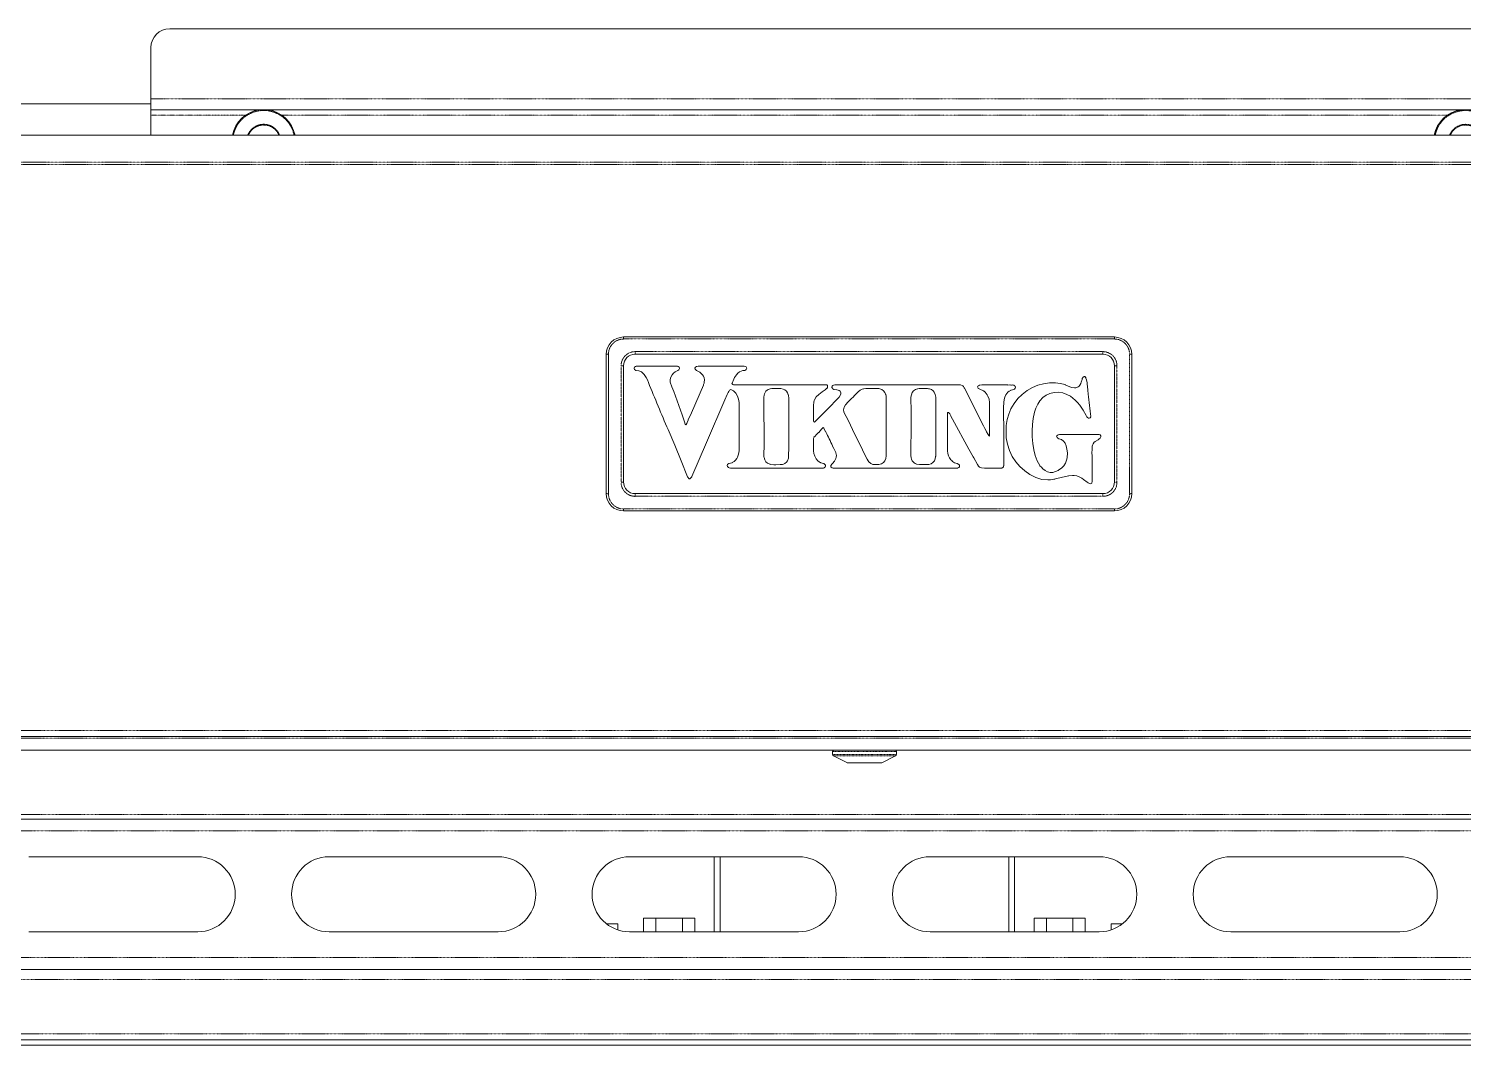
# Model space of a CAD drawing. Header units: millimetres. Extents: x 60499 to 556746, y 248297 to 497145.
# Drawn here: x 272003 to 282588, y 327552 to 335047 of the extents above; entities that cross this region are included whole.
import ezdxf

# ---------------------------------------------------------------- set-up
doc = ezdxf.new("R2010")
doc.units = ezdxf.units.MM
doc.linetypes.add('PHANTOM', pattern=[20, 10, -2, 2, -2, 2, -2])

msp = doc.modelspace()

# ---------------------------------------------------------------- linework, layer by layer
at = {"color": 7, "lineweight": 13, "ltscale": 0.03937}
for p, q in [((273044, 335047), (283298, 335047)), ((272905, 334493), (266148, 334493)), ((283437, 334449), (272905, 334449)), ((266230, 334262), (290177, 334262)), ((276393, 332775), (280014, 332775)), ((276263, 331620), (276263, 332645)), ((279929, 332647), (276478, 332647)), ((280143, 332645), (280143, 331620)), ((276478, 331619), (279929, 331619)), ((280014, 331491), (276393, 331491)), ((294604, 329828), (261802, 329828)), ((292374, 329728), (263967, 329728)), ((261992, 329219), (294347, 329219)), ((272003, 328942), (273250, 328942)), ((274220, 328942), (275467, 328942)), ((276437, 328942), (277684, 328942)), ((278654, 328942), (279902, 328942)), ((280872, 328942), (282119, 328942)), ((273250, 328388), (272003, 328388)), ((275467, 328388), (274220, 328388)), ((277684, 328388), (276437, 328388)), ((279902, 328388), (278654, 328388)), ((282119, 328388), (280872, 328388)), ((294586, 328111), (261753, 328111)), ((294347, 328111), (261992, 328111)), ((262026, 327591), (294313, 327591)), ((292515, 327552), (263824, 327552))]:
    msp.add_line(p, q, dxfattribs=at)
at = {"color": 7, "lineweight": 13, "ltscale": 0.0085}
msp.add_line((272905, 334908), (272905, 334531), dxfattribs=at)
at = {"color": 7, "linetype": 'PHANTOM', "lineweight": 13, "ltscale": 0.03937}
for p, q in [((283437, 334531), (272905, 334531)), ((273870, 334410), (282472, 334410)), ((265982, 334063), (290425, 334063)), ((265982, 334046), (290425, 334046)), ((276393, 332760), (280014, 332760)), ((276281, 331618), (276281, 332647)), ((279929, 332666), (276478, 332666)), ((280126, 332647), (280126, 331618)), ((276478, 331600), (279929, 331600)), ((280014, 331506), (276393, 331506)), ((294604, 329873), (261802, 329873)), ((292374, 329816), (263967, 329816)), ((293118, 329254), (263221, 329254)), ((261992, 329132), (294347, 329132)), ((294347, 328198), (261992, 328198)), ((294586, 328037), (261753, 328037)), ((262026, 327636), (294313, 327636))]:
    msp.add_line(p, q, dxfattribs=at)
at = {"color": 7, "lineweight": 13, "ltscale": 0.001865}
msp.add_line((272905, 334531), (272905, 334449), dxfattribs=at)
at = {"color": 7, "lineweight": 13, "ltscale": 0.000874992}
msp.add_line((272905, 334410), (272905, 334449), dxfattribs=at)
at = {"color": 7, "linetype": 'PHANTOM', "lineweight": 13, "ltscale": 0.015751}
msp.add_line((272905, 334410), (273604, 334410), dxfattribs=at)
at = {"color": 7, "lineweight": 13, "ltscale": 0.003325}
msp.add_line((272905, 334262), (272905, 334410), dxfattribs=at)
at = {"color": 7, "linetype": 'PHANTOM', "lineweight": 13, "ltscale": 0.000342024}
for p, q in [((276393, 332775), (276393, 332760)), ((280014, 332775), (280014, 332760))]:
    msp.add_line(p, q, dxfattribs=at)
at = {"color": 7, "linetype": 'PHANTOM', "lineweight": 13, "ltscale": 0.000428831}
for p, q in [((276478, 332647), (276478, 332666)), ((279929, 332647), (279929, 332666))]:
    msp.add_line(p, q, dxfattribs=at)
at = {"color": 7, "linetype": 'PHANTOM', "lineweight": 13, "ltscale": 0.019357}
for p, q in [((276374, 332562), (276374, 331704)), ((280033, 331704), (280033, 332562))]:
    msp.add_line(p, q, dxfattribs=at)
at = {"color": 7, "lineweight": 13, "ltscale": 0.019292}
for p, q in [((276391, 332561), (276391, 331705)), ((280015, 331705), (280015, 332561))]:
    msp.add_line(p, q, dxfattribs=at)
at = {"color": 7, "lineweight": 13, "ltscale": 0.005341}
msp.add_line((276756, 332560), (276520, 332560), dxfattribs=at)
at = {"color": 7, "lineweight": 13, "ltscale": 5.24012e-05}
msp.add_line((276945, 332560), (276943, 332559), dxfattribs=at)
at = {"color": 7, "lineweight": 13, "ltscale": 0.004971}
msp.add_line((277221, 332560), (277000, 332560), dxfattribs=at)
at = {"color": 7, "lineweight": 13, "ltscale": 3.68224e-05}
msp.add_line((277277, 332560), (277276, 332560), dxfattribs=at)
at = {"color": 7, "lineweight": 13, "ltscale": 1.65612e-05}
msp.add_line((277300, 332548), (277299, 332549), dxfattribs=at)
at = {"color": 7, "lineweight": 13, "ltscale": 4.6771e-05}
msp.add_line((277192, 332432), (277193, 332434), dxfattribs=at)
at = {"color": 7, "lineweight": 13, "ltscale": 0.01452}
msp.add_line((277881, 332420), (277238, 332420), dxfattribs=at)
at = {"color": 7, "lineweight": 13, "ltscale": 0.00151}
msp.add_line((277486, 332393), (277553, 332393), dxfattribs=at)
at = {"color": 7, "lineweight": 13, "ltscale": 1.36164e-05}
msp.add_line((277890, 332394), (277891, 332395), dxfattribs=at)
at = {"color": 7, "lineweight": 13, "ltscale": 0.018014}
msp.add_line((278785, 332420), (277986, 332420), dxfattribs=at)
at = {"color": 7, "lineweight": 13, "ltscale": 7.63262e-05}
msp.add_line((278253, 332393), (278257, 332393), dxfattribs=at)
at = {"color": 7, "lineweight": 13, "ltscale": 2.85727e-05}
msp.add_line((278297, 332387), (278298, 332386), dxfattribs=at)
at = {"color": 7, "lineweight": 13, "ltscale": 4.42555e-05}
msp.add_line((278562, 332392), (278564, 332392), dxfattribs=at)
at = {"color": 7, "lineweight": 13, "ltscale": 9.07187e-05}
msp.add_line((278875, 332420), (278871, 332420), dxfattribs=at)
at = {"color": 7, "lineweight": 13, "ltscale": 5.29142e-05}
msp.add_line((278907, 332396), (278906, 332398), dxfattribs=at)
at = {"color": 7, "lineweight": 13, "ltscale": 0.007044}
msp.add_line((279049, 332118), (278907, 332396), dxfattribs=at)
at = {"color": 7, "lineweight": 13, "ltscale": 0.00434}
msp.add_line((279227, 332420), (279035, 332420), dxfattribs=at)
at = {"color": 7, "lineweight": 13, "ltscale": 1.65249e-05}
msp.add_line((279651, 332422), (279650, 332423), dxfattribs=at)
at = {"color": 7, "lineweight": 13, "ltscale": 2.27325e-05}
msp.add_line((277157, 332349), (277157, 332350), dxfattribs=at)
at = {"color": 7, "lineweight": 13, "ltscale": 0.008055}
msp.add_line((277245, 332292), (277245, 331935), dxfattribs=at)
at = {"color": 7, "lineweight": 13, "ltscale": 0.000179631}
msp.add_line((277428, 332273), (277428, 332265), dxfattribs=at)
at = {"color": 7, "lineweight": 13, "ltscale": 1.31454e-05}
msp.add_line((277800, 332310), (277800, 332310), dxfattribs=at)
at = {"color": 7, "lineweight": 13, "ltscale": 0.000793104}
msp.add_line((278100, 332345), (278124, 332370), dxfattribs=at)
at = {"color": 7, "lineweight": 13, "ltscale": 2.91889e-05}
msp.add_line((278326, 332353), (278327, 332351), dxfattribs=at)
at = {"color": 7, "lineweight": 13, "ltscale": 1.97566e-05}
msp.add_line((279051, 332374), (279052, 332374), dxfattribs=at)
at = {"color": 7, "lineweight": 13, "ltscale": 0.005628}
msp.add_line((279093, 332292), (279092, 332043), dxfattribs=at)
at = {"color": 7, "lineweight": 13, "ltscale": 1.63254e-05}
msp.add_line((277794, 332226), (277794, 332227), dxfattribs=at)
at = {"color": 7, "lineweight": 13, "ltscale": 0.000926057}
msp.add_line((277794, 332185), (277794, 332226), dxfattribs=at)
at = {"color": 7, "lineweight": 13, "ltscale": 2.77879e-05}
msp.add_line((277794, 332184), (277794, 332185), dxfattribs=at)
at = {"color": 7, "lineweight": 13, "ltscale": 5.53518e-05}
msp.add_line((278514, 332245), (278514, 332248), dxfattribs=at)
at = {"color": 7, "lineweight": 13, "ltscale": 0.006367}
msp.add_line((278783, 331935), (278783, 332217), dxfattribs=at)
at = {"color": 7, "lineweight": 13, "ltscale": 0.000542319}
msp.add_line((278807, 332190), (278819, 332169), dxfattribs=at)
at = {"color": 7, "lineweight": 13, "ltscale": 9.138e-05}
msp.add_line((279196, 332250), (279196, 332254), dxfattribs=at)
at = {"color": 7, "lineweight": 13, "ltscale": 0.004285}
msp.add_line((279197, 332060), (279196, 332250), dxfattribs=at)
at = {"color": 7, "lineweight": 13, "ltscale": 3.1413e-05}
msp.add_line((276836, 332163), (276836, 332164), dxfattribs=at)
at = {"color": 7, "lineweight": 13, "ltscale": 4.55559e-05}
msp.add_line((276870, 332163), (276870, 332161), dxfattribs=at)
at = {"color": 7, "lineweight": 13, "ltscale": 0.000460249}
msp.add_line((279058, 332099), (279049, 332118), dxfattribs=at)
at = {"color": 7, "lineweight": 13, "ltscale": 0.000457829}
msp.add_line((279067, 332081), (279058, 332099), dxfattribs=at)
at = {"color": 7, "lineweight": 13, "ltscale": 1.71533e-05}
msp.add_line((279409, 332128), (279409, 332129), dxfattribs=at)
at = {"color": 7, "lineweight": 13, "ltscale": 0.00021137}
msp.add_line((277429, 331969), (277429, 331960), dxfattribs=at)
at = {"color": 7, "lineweight": 13, "ltscale": 0.000698755}
msp.add_line((277611, 331993), (277611, 332024), dxfattribs=at)
at = {"color": 7, "lineweight": 13, "ltscale": 0.001124}
msp.add_line((277794, 331935), (277794, 331985), dxfattribs=at)
at = {"color": 7, "lineweight": 13, "ltscale": 2.79545e-05}
msp.add_line((277935, 331971), (277935, 331970), dxfattribs=at)
at = {"color": 7, "lineweight": 13, "ltscale": 2.55025e-05}
msp.add_line((278696, 331982), (278696, 331980), dxfattribs=at)
at = {"color": 7, "lineweight": 13, "ltscale": 0.004378}
msp.add_line((279197, 331866), (279197, 332060), dxfattribs=at)
at = {"color": 7, "lineweight": 13, "ltscale": 0.006506}
msp.add_line((279898, 332055), (279609, 332055), dxfattribs=at)
at = {"color": 7, "lineweight": 13, "ltscale": 5.96041e-05}
msp.add_line((279862, 331994), (279863, 331996), dxfattribs=at)
at = {"color": 7, "lineweight": 13, "ltscale": 2.74412e-05}
msp.add_line((279900, 332021), (279901, 332022), dxfattribs=at)
at = {"color": 7, "lineweight": 13, "ltscale": 9.08119e-05}
msp.add_line((277605, 331868), (277607, 331872), dxfattribs=at)
at = {"color": 7, "lineweight": 13, "ltscale": 2.59731e-05}
msp.add_line((277963, 331902), (277963, 331901), dxfattribs=at)
at = {"color": 7, "lineweight": 13, "ltscale": 6.24235e-05}
msp.add_line((278696, 331895), (278695, 331893), dxfattribs=at)
at = {"color": 7, "lineweight": 13, "ltscale": 0.000198503}
msp.add_line((278972, 331890), (278976, 331883), dxfattribs=at)
at = {"color": 7, "lineweight": 13, "ltscale": 0.001235}
msp.add_line((278976, 331883), (279003, 331835), dxfattribs=at)
at = {"color": 7, "lineweight": 13, "ltscale": 0.000112454}
msp.add_line((279197, 331861), (279197, 331866), dxfattribs=at)
at = {"color": 7, "lineweight": 13, "ltscale": 1.01015e-05}
msp.add_line((276865, 331744), (276865, 331743), dxfattribs=at)
at = {"color": 7, "lineweight": 13, "ltscale": 3.29312e-05}
msp.add_line((276895, 331744), (276896, 331746), dxfattribs=at)
at = {"color": 7, "lineweight": 13, "ltscale": 1.43134e-05}
msp.add_line((277159, 331819), (277159, 331819), dxfattribs=at)
at = {"color": 7, "lineweight": 13, "ltscale": 1.38251e-05}
msp.add_line((277194, 331848), (277194, 331847), dxfattribs=at)
at = {"color": 7, "lineweight": 13, "ltscale": 0.00942}
msp.add_line((277208, 331806), (277626, 331806), dxfattribs=at)
at = {"color": 7, "lineweight": 13, "ltscale": 4.62414e-05}
msp.add_line((277547, 331834), (277549, 331834), dxfattribs=at)
at = {"color": 7, "lineweight": 13, "ltscale": 0.000251621}
msp.add_line((277956, 331806), (277968, 331806), dxfattribs=at)
at = {"color": 7, "lineweight": 13, "ltscale": 8.23947e-05}
msp.add_line((278557, 331836), (278553, 331837), dxfattribs=at)
at = {"color": 7, "lineweight": 13, "ltscale": 3.17398e-05}
msp.add_line((278645, 331835), (278644, 331835), dxfattribs=at)
at = {"color": 7, "lineweight": 13, "ltscale": 0.001209}
msp.add_line((278749, 331806), (278802, 331806), dxfattribs=at)
at = {"color": 7, "lineweight": 13, "ltscale": 2.28372e-05}
msp.add_line((278836, 331847), (278835, 331847), dxfattribs=at)
at = {"color": 7, "lineweight": 13, "ltscale": 0.002181}
msp.add_line((279055, 331806), (279151, 331806), dxfattribs=at)
at = {"color": 7, "lineweight": 13, "ltscale": 0.00029695}
msp.add_line((279151, 331806), (279165, 331806), dxfattribs=at)
at = {"color": 7, "lineweight": 13, "ltscale": 3.3195e-05}
msp.add_line((279465, 331825), (279464, 331827), dxfattribs=at)
at = {"color": 7, "lineweight": 13, "ltscale": 0.000144608}
msp.add_line((279605, 331794), (279600, 331790), dxfattribs=at)
at = {"color": 7, "lineweight": 13, "ltscale": 0.000190132}
msp.add_line((279813, 331704), (279820, 331699), dxfattribs=at)
at = {"color": 7, "linetype": 'PHANTOM', "lineweight": 13, "ltscale": 0.000428868}
for p, q in [((276478, 331619), (276478, 331600)), ((279929, 331619), (279929, 331600))]:
    msp.add_line(p, q, dxfattribs=at)
at = {"color": 7, "linetype": 'PHANTOM', "lineweight": 13, "ltscale": 0.000341956}
for p, q in [((276393, 331491), (276393, 331506)), ((280014, 331491), (280014, 331506))]:
    msp.add_line(p, q, dxfattribs=at)
at = {"color": 7, "linetype": 'PHANTOM', "lineweight": 13, "ltscale": 0.005312}
for p, q in [((277935, 329717), (278171, 329717)), ((278406, 329696), (278171, 329696))]:
    msp.add_line(p, q, dxfattribs=at)
at = {"color": 7, "lineweight": 13, "ltscale": 0.000470488}
for p, q in [((277935, 329696), (277935, 329717)), ((278406, 329696), (278406, 329717))]:
    msp.add_line(p, q, dxfattribs=at)
at = {"color": 7, "linetype": 'PHANTOM', "lineweight": 13, "ltscale": 0.005282}
msp.add_line((278169, 329696), (277935, 329696), dxfattribs=at)
at = {"color": 7, "linetype": 'PHANTOM', "lineweight": 13, "ltscale": 0.005145}
msp.add_line((278169, 329687), (277941, 329687), dxfattribs=at)
at = {"color": 7, "lineweight": 13, "ltscale": 0.002582}
for p, q in [((278044, 329635), (277941, 329687)), ((278298, 329635), (278400, 329687))]:
    msp.add_line(p, q, dxfattribs=at)
at = {"color": 7, "linetype": 'PHANTOM', "lineweight": 13, "ltscale": 0.002865}
msp.add_line((278044, 329635), (278171, 329635), dxfattribs=at)
at = {"color": 7, "lineweight": 13, "ltscale": 0.002753}
msp.add_line((278048, 329634), (278171, 329634), dxfattribs=at)
at = {"color": 7, "linetype": 'PHANTOM', "lineweight": 13, "ltscale": 3.05476e-05}
msp.add_line((278171, 329696), (278169, 329696), dxfattribs=at)
at = {"color": 7, "linetype": 'PHANTOM', "lineweight": 13, "ltscale": 2.97667e-05}
msp.add_line((278171, 329687), (278169, 329687), dxfattribs=at)
at = {"color": 7, "linetype": 'PHANTOM', "lineweight": 13, "ltscale": 2.80245e-05}
msp.add_line((278171, 329717), (278172, 329717), dxfattribs=at)
at = {"color": 7, "linetype": 'PHANTOM', "lineweight": 13, "ltscale": 0.005174}
msp.add_line((278400, 329687), (278171, 329687), dxfattribs=at)
at = {"color": 7, "linetype": 'PHANTOM', "lineweight": 13, "ltscale": 2.05453e-05}
msp.add_line((278171, 329635), (278171, 329635), dxfattribs=at)
at = {"color": 7, "linetype": 'PHANTOM', "lineweight": 13, "ltscale": 0.002845}
msp.add_line((278171, 329635), (278298, 329635), dxfattribs=at)
at = {"color": 7, "lineweight": 13, "ltscale": 1.97643e-05}
msp.add_line((278171, 329634), (278171, 329634), dxfattribs=at)
at = {"color": 7, "lineweight": 13, "ltscale": 0.002734}
msp.add_line((278171, 329634), (278293, 329634), dxfattribs=at)
at = {"color": 7, "linetype": 'PHANTOM', "lineweight": 13, "ltscale": 0.005284}
msp.add_line((278172, 329717), (278406, 329717), dxfattribs=at)
at = {"color": 7, "lineweight": 13, "ltscale": 0.0125}
for p, q in [((277061, 328942), (277061, 328388)), ((277105, 328942), (277105, 328388)), ((279234, 328388), (279234, 328942)), ((279278, 328388), (279278, 328942))]:
    msp.add_line(p, q, dxfattribs=at)
at = {"color": 7, "lineweight": 13, "ltscale": 0.002048}
for p, q in [((276540, 328490), (276631, 328490)), ((276826, 328490), (276917, 328490)), ((279422, 328490), (279513, 328490)), ((279708, 328490), (279799, 328490))]:
    msp.add_line(p, q, dxfattribs=at)
at = {"color": 7, "lineweight": 13, "ltscale": 0.00231}
for p, q in [((276540, 328388), (276540, 328490)), ((276631, 328388), (276631, 328490)), ((276826, 328388), (276826, 328490)), ((276917, 328388), (276917, 328490)), ((279422, 328388), (279422, 328490)), ((279513, 328388), (279513, 328490)), ((279708, 328388), (279708, 328490)), ((279799, 328388), (279799, 328490))]:
    msp.add_line(p, q, dxfattribs=at)
at = {"color": 7, "lineweight": 13, "ltscale": 0.004405}
for p, q in [((276631, 328490), (276826, 328490)), ((279513, 328490), (279708, 328490))]:
    msp.add_line(p, q, dxfattribs=at)
at = {"color": 7, "lineweight": 13, "ltscale": 0.001854}
for p, q in [((276267, 328446), (276349, 328446)), ((279990, 328446), (280072, 328446))]:
    msp.add_line(p, q, dxfattribs=at)
at = {"color": 7, "lineweight": 13, "ltscale": 0.000995643}
msp.add_line((276349, 328402), (276349, 328446), dxfattribs=at)
at = {"color": 7, "lineweight": 13, "ltscale": 0.000995606}
msp.add_line((279990, 328402), (279990, 328446), dxfattribs=at)
at = {"color": 7, "linetype": 'PHANTOM', "lineweight": 13, "ltscale": 0.03937}
for points in [[(276263, 332645), (276263, 332646), (276263, 332646), (276264, 332646), (276264, 332646), (276268, 332647), (276281, 332647)], [(280143, 332645), (280143, 332646), (280143, 332646), (280143, 332646), (280142, 332646), (280139, 332647), (280126, 332647)], [(276391, 332561), (276391, 332561), (276391, 332561), (276391, 332561), (276391, 332561), (276387, 332562), (276374, 332562)], [(280015, 331705), (280015, 331705), (280015, 331705), (280015, 331705), (280016, 331705), (280020, 331704), (280033, 331704)], [(276263, 331620), (276263, 331620), (276263, 331620), (276264, 331620), (276264, 331620), (276268, 331619), (276281, 331618)], [(280143, 331620), (280143, 331620), (280143, 331620), (280143, 331620), (280142, 331620), (280139, 331619), (280126, 331618)]]:
    msp.add_lwpolyline(points, dxfattribs=at)
at = {"color": 7, "lineweight": 13, "ltscale": 0.03937}
for points in [[(276481, 332556), (276474, 332551), (276470, 332544), (276470, 332539), (276473, 332534), (276480, 332530), (276484, 332528)], [(276484, 332528), (276505, 332525), (276524, 332516), (276534, 332508), (276544, 332498), (276560, 332475), (276569, 332457), (276577, 332438)], [(276520, 332560), (276505, 332560), (276490, 332559)], [(276737, 332441), (276736, 332460), (276741, 332478), (276750, 332494), (276761, 332506), (276774, 332517), (276793, 332527)], [(276786, 332559), (276776, 332560), (276756, 332560)], [(276793, 332527), (276799, 332532), (276803, 332537), (276806, 332542), (276805, 332547), (276802, 332552), (276795, 332556)], [(276943, 332559), (276931, 332557), (276922, 332551), (276919, 332544), (276920, 332537), (276925, 332532), (276931, 332527)], [(276931, 332527), (276954, 332514), (276965, 332505), (276974, 332495), (276981, 332485), (276986, 332474), (276989, 332457), (276988, 332440)], [(277000, 332560), (276963, 332560), (276945, 332560)], [(277193, 332434), (277205, 332462), (277212, 332476), (277226, 332496), (277236, 332507), (277247, 332516), (277259, 332522), (277273, 332527), (277287, 332528)], [(277276, 332560), (277257, 332560), (277221, 332560)], [(277299, 332549), (277296, 332554), (277292, 332557), (277283, 332559), (277277, 332560)], [(277287, 332528), (277292, 332530), (277297, 332534), (277299, 332538), (277301, 332543), (277300, 332548)], [(276982, 332418), (276893, 332214), (276870, 332163)], [(277157, 332350), (277164, 332365), (277168, 332372), (277175, 332382), (277183, 332387)], [(277183, 332387), (277194, 332382), (277204, 332376), (277221, 332359), (277233, 332338), (277241, 332315), (277245, 332292)], [(277223, 332420), (277209, 332421), (277203, 332422), (277198, 332424), (277196, 332426)], [(277486, 332393), (277473, 332391), (277460, 332387), (277451, 332381), (277443, 332374), (277437, 332365), (277432, 332354), (277430, 332345)], [(277608, 332348), (277603, 332363), (277594, 332375), (277582, 332384), (277569, 332390), (277553, 332393)], [(277857, 332370), (277880, 332385), (277890, 332394)], [(277898, 332412), (277896, 332417), (277892, 332420), (277888, 332420), (277881, 332420)], [(277891, 332395), (277896, 332401), (277898, 332404), (277898, 332412)], [(277930, 332402), (277933, 332396), (277937, 332391), (277943, 332388), (277945, 332388)], [(277964, 332420), (277952, 332420), (277942, 332418)], [(277945, 332388), (277967, 332385), (277977, 332382), (277984, 332379), (277990, 332375), (277994, 332369), (277996, 332363), (277995, 332355), (277992, 332347), (277984, 332330)], [(278124, 332370), (278138, 332381), (278154, 332389), (278163, 332392)], [(278164, 332392), (278181, 332393), (278217, 332394), (278253, 332393)], [(278257, 332393), (278275, 332393), (278284, 332391), (278297, 332387)], [(278298, 332386), (278311, 332377), (278321, 332365), (278326, 332353)], [(278513, 332331), (278516, 332348), (278522, 332364), (278532, 332377), (278546, 332387), (278562, 332392)], [(278650, 332391), (278664, 332386), (278676, 332378), (278685, 332368), (278692, 332350), (278696, 332331), (278696, 332326)], [(278871, 332420), (278828, 332421), (278785, 332420)], [(278896, 332413), (278891, 332417), (278879, 332420), (278875, 332420)], [(278906, 332398), (278900, 332409), (278896, 332413)], [(279035, 332420), (279018, 332418), (279011, 332415), (279006, 332411), (279005, 332406), (279006, 332401), (279009, 332396)], [(279009, 332396), (279010, 332395), (279012, 332394), (279020, 332389), (279047, 332376), (279051, 332374)], [(279579, 332435), (279535, 332435), (279492, 332429), (279450, 332418), (279410, 332401), (279371, 332379), (279334, 332351), (279302, 332320), (279274, 332284), (279251, 332245), (279234, 332206), (279222, 332165), (279216, 332122), (279215, 332079)], [(279252, 332382), (279261, 332384), (279270, 332386), (279277, 332389), (279283, 332396), (279285, 332405)], [(279285, 332405), (279283, 332411), (279278, 332415), (279273, 332418), (279259, 332420)], [(279650, 332423), (279615, 332432), (279579, 332435)], [(279719, 332399), (279699, 332402), (279684, 332407), (279667, 332415), (279651, 332422)], [(279775, 332461), (279770, 332441), (279767, 332432), (279759, 332418), (279754, 332412), (279747, 332406), (279738, 332402), (279729, 332400), (279719, 332399)], [(279802, 332476), (279798, 332481), (279795, 332483), (279791, 332483), (279788, 332481), (279784, 332477), (279777, 332467), (279775, 332461)], [(279812, 332435), (279808, 332459), (279804, 332471)], [(276896, 331746), (277004, 331997), (277139, 332310), (277157, 332349)], [(277430, 332345), (277428, 332331), (277428, 332302), (277428, 332273)], [(277611, 332024), (277611, 332168), (277611, 332310)], [(277794, 332227), (277794, 332268), (277796, 332294), (277798, 332305), (277800, 332310)], [(277800, 332310), (277813, 332332), (277832, 332351), (277857, 332370)], [(277984, 332330), (277891, 332238), (277800, 332145)], [(278029, 332273), (278049, 332295), (278070, 332316), (278091, 332336)], [(278327, 332351), (278329, 332337), (278330, 332304)], [(278330, 332304), (278331, 332237), (278330, 332171)], [(278514, 332248), (278513, 332303), (278513, 332331)], [(278696, 332326), (278696, 332270), (278696, 332158), (278696, 331982)], [(279052, 332374), (279061, 332367), (279069, 332358), (279076, 332348), (279081, 332338), (279089, 332315), (279093, 332292)], [(279196, 332254), (279198, 332292), (279200, 332312), (279205, 332331), (279213, 332348)], [(279409, 332129), (279414, 332174), (279424, 332219), (279434, 332249), (279448, 332278), (279464, 332304), (279485, 332327), (279510, 332345), (279538, 332358), (279570, 332365)], [(279570, 332365), (279602, 332366), (279633, 332362), (279662, 332351), (279690, 332337), (279708, 332324), (279724, 332309), (279742, 332292), (279758, 332272), (279784, 332234), (279805, 332194)], [(277428, 332265), (277429, 332030), (277429, 331969)], [(277800, 332145), (277797, 332148), (277794, 332156), (277793, 332168), (277794, 332184)], [(278034, 332188), (278023, 332210), (278018, 332221), (278015, 332238), (278019, 332256), (278029, 332273)], [(278155, 331943), (278082, 332093), (278051, 332156), (278034, 332188)], [(278513, 331900), (278514, 332141), (278514, 332245)], [(278783, 332217), (278790, 332216), (278795, 332213), (278799, 332208), (278804, 332197)], [(278819, 332169), (278941, 331947), (278972, 331890)], [(279805, 332194), (279810, 332186), (279815, 332180), (279822, 332176), (279828, 332175), (279834, 332178), (279841, 332186)], [(276721, 332091), (276770, 331976), (276818, 331860), (276865, 331744)], [(276852, 332126), (276850, 332128), (276848, 332132), (276841, 332148), (276836, 332163)], [(276870, 332161), (276862, 332143), (276858, 332136), (276854, 332129), (276852, 332126)], [(277832, 332070), (277842, 332083), (277853, 332095), (277866, 332106)], [(277866, 332106), (277868, 332105), (277870, 332101), (277876, 332090), (277884, 332073)], [(279092, 332043), (279091, 332044), (279087, 332047), (279082, 332054), (279070, 332075), (279067, 332081)], [(279215, 332079), (279216, 332031), (279225, 331983), (279239, 331937), (279260, 331894), (279286, 331854), (279316, 331818), (279352, 331786), (279391, 331759), (279434, 331737), (279479, 331722)], [(279464, 331827), (279453, 331844), (279444, 331862), (279429, 331901), (279419, 331942), (279412, 331989), (279408, 332037), (279408, 332083), (279409, 332128)], [(277429, 331960), (277428, 331922), (277428, 331896)], [(277610, 331899), (277611, 331956), (277611, 331993)], [(277794, 331985), (277794, 331999), (277794, 332014), (277795, 332025), (277796, 332030), (277797, 332033), (277797, 332034)], [(277935, 331970), (277945, 331951), (277958, 331923), (277962, 331908), (277963, 331902)], [(278330, 331989), (278331, 331943), (278330, 331897)], [(278696, 331980), (278696, 331924), (278696, 331895)], [(279588, 332042), (279589, 332037), (279591, 332034), (279597, 332029), (279605, 332024)], [(279609, 332055), (279598, 332052), (279591, 332047)], [(279605, 332024), (279624, 332017), (279639, 332005), (279650, 331990), (279658, 331972), (279664, 331946), (279667, 331921)], [(279849, 331900), (279848, 331918), (279849, 331948), (279851, 331968), (279853, 331977), (279857, 331986), (279862, 331994)], [(279863, 331996), (279872, 332004), (279893, 332016), (279900, 332021)], [(279901, 332022), (279908, 332029), (279913, 332038), (279913, 332046), (279909, 332052), (279901, 332054), (279898, 332055)], [(277245, 331935), (277241, 331911), (277233, 331888), (277227, 331877), (277219, 331867), (277208, 331856), (277194, 331848)], [(277549, 331834), (277565, 331835), (277573, 331837), (277583, 331841), (277594, 331850), (277602, 331861), (277605, 331868)], [(277607, 331872), (277609, 331881), (277610, 331899)], [(277844, 331848), (277835, 331853), (277826, 331860), (277813, 331876), (277804, 331895), (277797, 331915), (277794, 331935)], [(277963, 331901), (277962, 331889), (277959, 331878), (277949, 331859), (277934, 331842), (277928, 331837)], [(278196, 331862), (278189, 331873), (278177, 331896), (278155, 331943)], [(278277, 331835), (278256, 331833), (278246, 331833), (278232, 331835), (278216, 331842), (278202, 331854), (278196, 331862)], [(278330, 331897), (278328, 331879), (278321, 331862), (278310, 331849), (278295, 331839), (278277, 331835)], [(278553, 331837), (278544, 331841), (278536, 331846), (278528, 331853), (278523, 331861), (278518, 331872), (278515, 331884), (278513, 331900)], [(278695, 331893), (278692, 331876), (278686, 331861), (278675, 331848), (278662, 331839), (278645, 331835)], [(278808, 331869), (278798, 331883), (278791, 331898), (278786, 331916), (278783, 331935)], [(279197, 331823), (279197, 331838), (279197, 331861)], [(279667, 331921), (279665, 331884), (279661, 331867), (279653, 331844), (279640, 331823), (279624, 331807), (279605, 331794)], [(276865, 331743), (276868, 331737), (276872, 331732), (276877, 331729), (276881, 331729), (276886, 331732), (276889, 331735), (276895, 331744)], [(277169, 331840), (277162, 331836), (277160, 331834), (277157, 331827), (277159, 331819)], [(277159, 331819), (277161, 331816), (277167, 331812), (277171, 331810), (277182, 331808), (277204, 331806), (277208, 331806)], [(277194, 331847), (277181, 331843), (277169, 331840)], [(277478, 331835), (277501, 331832), (277516, 331832), (277547, 331834)], [(277626, 331806), (277720, 331806), (277814, 331806)], [(277814, 331806), (277848, 331807), (277862, 331808)], [(277869, 331840), (277858, 331843), (277848, 331846)], [(277872, 331809), (277876, 331811), (277879, 331815), (277881, 331820)], [(277928, 331837), (277923, 331830), (277922, 331827), (277921, 331822), (277922, 331817), (277925, 331814), (277932, 331810)], [(277932, 331810), (277940, 331808), (277956, 331806)], [(277968, 331806), (278119, 331806), (278749, 331806)], [(278644, 331835), (278629, 331833), (278600, 331833), (278577, 331833), (278557, 331836)], [(278828, 331807), (278849, 331807), (278859, 331808)], [(278865, 331835), (278854, 331841), (278845, 331844), (278836, 331847)], [(278862, 331809), (278867, 331812), (278870, 331817), (278871, 331822), (278870, 331828), (278867, 331833)], [(279003, 331835), (279011, 331822), (279015, 331817)], [(279023, 331812), (279033, 331809), (279055, 331806)], [(279165, 331806), (279175, 331806), (279184, 331808), (279193, 331813), (279196, 331817)], [(279600, 331790), (279580, 331781), (279559, 331776), (279539, 331776), (279520, 331780), (279502, 331789), (279486, 331801), (279475, 331813), (279465, 331825)], [(279579, 331727), (279630, 331740), (279656, 331746)], [(279677, 331750), (279704, 331752), (279717, 331752), (279736, 331750), (279754, 331743), (279773, 331733)], [(279479, 331722), (279522, 331720), (279542, 331721), (279568, 331725)], [(279773, 331733), (279786, 331724), (279813, 331704)], [(279820, 331699), (279830, 331693), (279835, 331692)], [(279835, 331692), (279843, 331693), (279847, 331695), (279848, 331698), (279849, 331708)]]:
    msp.add_lwpolyline(points, dxfattribs=at)
for centre, radius, start, end in [((273044, 334908), 139, 90, 180), ((273737, 334215), 236, 98.0617, 168.4943), ((273737, 334215), 236, 11.5057, 81.9383), ((282605, 334215), 236, 98.0617, 168.4943), ((276393, 332645), 129, 90, 180), ((280014, 332645), 129, 360, 90), ((276478, 332561), 86.2, 90, 180), ((279929, 332561), 86.2, 0, 90), ((276495, 332524), 35.2, 97.873, 114.5663), ((276776, 332511), 49.5, 67.2155, 78.6772), ((357107, 365786), 87163, 202.49466, 202.74171), ((221739, 312578), 58475, 19.56954, 19.85712), ((276923, 332445), 64.3, 334.6968, 355.5425), ((277143, 332396), 60.4, 29.0651, 35.9273), ((277225, 332827), 407, 269.7305, 271.7608), ((277940, 332404), 10.3, 134.7347, 195.2741), ((277950, 332393), 26.3, 108.0802, 132.9949), ((277972, 331847), 574, 88.6177, 90.782), ((278603, 332099), 296, 89.3895, 97.7012), ((278602, 332042), 353, 83.2971, 89.2593), ((278632, 332304), 89.2, 78.6196, 82.7609), ((279279, 332311), 75.7, 113.5946, 150.6276), ((279241, 331670), 750, 89.4418, 91.0734), ((279246, 332257), 163, 85.336, 89.1146), ((279261, 332355), 28, 108.2091, 114.6538), ((279737, 332444), 72, 21.5598, 25.9621), ((278140, 332235), 1684, 5.2516, 6.8201), ((281113, 332512), 1302, 185.4006, 187.0448), ((277513, 332326), 97.9, 1.2711, 13.0078), ((277057, 332312), 554, 359.7322, 1.6171), ((277835, 332597), 365, 314.4519, 316.3756), ((265657, 330561), 14276, 6.5386, 7.2086), ((307115, 332044), 28785, 179.7497, 180.1107), ((278893, 332232), 95.2, 201.5536, 206.2713), ((277227, 332617), 815, 314.3801, 317.8797), ((267784, 327044), 11284, 25.8933, 26.4704), ((279599, 332040), 10.7, 135.3271, 168.2901), ((277529, 331898), 101, 181.56, 187.7693), ((278867, 331914), 74.2, 217.1536, 244.6498), ((240604, 331815), 39245, 359.8434, 0.1247), ((277494, 331913), 80.1, 253.5744, 258.6923), ((277863, 331890), 45.7, 245.2068, 251.1305), ((277861, 331854), 46.6, 271.6054, 283.5947), ((277858, 331815), 27.7, 45.7822, 66.8595), ((277867, 331824), 14.9, 344.7049, 46.4879), ((278796, 333343), 1536, 270.242, 271.2109), ((278856, 331825), 16.6, 278.9399, 291.3515), ((278847, 331816), 26.4, 39.6209, 46.2984), ((279034, 331838), 28.1, 228.7044, 247.4794), ((279175, 331824), 21.8, 340.9409, 357.9714), ((279741, 331308), 446, 98.3299, 101.0313), ((276478, 331705), 86.2, 180, 270), ((279502, 332026), 308, 282.4427, 284.4257), ((279929, 331705), 86.2, 270, 0), ((276393, 331620), 129, 180, 270), ((280014, 331620), 129, 270, 0), ((277946, 329717), 11.1, 90, 180), ((277946, 329696), 11.1, 180, 243.435), ((278048, 329645), 11.1, 243.435, 270), ((278293, 329645), 11.1, 270, 296.565), ((278395, 329717), 11.1, 360, 90), ((278395, 329696), 11.1, 296.5651, 0), ((273250, 328665), 277, 270, 90), ((274220, 328665), 277, 90, 270), ((275467, 328665), 277, 270, 90), ((276437, 328665), 277, 90, 270), ((277684, 328665), 277, 270, 90), ((278654, 328665), 277, 90, 270), ((279902, 328665), 277, 270, 90), ((280872, 328665), 277, 90, 270), ((282119, 328665), 277, 270, 90)]:
    msp.add_arc(centre, radius, start, end, dxfattribs=at)
at = {"color": 7, "linetype": 'PHANTOM', "lineweight": 13, "ltscale": 0.03937}
for centre, radius, start, end in [((273737, 334215), 229, 11.8173, 168.1827), ((282605, 334215), 229, 11.8173, 168.1827), ((273737, 334215), 127, 21.7049, 158.2951), ((273737, 334215), 122, 22.6339, 157.3661), ((282605, 334215), 127, 21.7049, 158.2951), ((282605, 334215), 122, 22.6339, 157.3661), ((276393, 332647), 112, 90.1086, 180.1084), ((280014, 332647), 112, 359.8916, 89.8914), ((276478, 332562), 104, 90.1093, 180.109), ((279929, 332562), 104, 359.891, 89.8907), ((276478, 331703), 104, 179.8906, 269.8903), ((279929, 331703), 104, 270.1097, 0.1094), ((276393, 331618), 112, 179.8911, 269.8909), ((280014, 331618), 112, 270.1091, 0.1089)]:
    msp.add_arc(centre, radius, start, end, dxfattribs=at)
for centre, ratio, start_param, end_param in [((280033, 332561), 0.082875, 1.570796, 3.141593), ((276374, 331705), 0.08291, 4.712389, 6.283186)]:
    msp.add_ellipse(centre, major_axis=(17.2, 0), ratio=ratio, start_param=start_param, end_param=end_param, dxfattribs=at)
at = {"color": 7, "lineweight": 13, "ltscale": 0.03937}
msp.add_ellipse((277711, 332106), major_axis=(266, 254), ratio=0.377027, start_param=2.890675, end_param=3.354919, dxfattribs=at)

doc.saveas('drawing.dxf')
